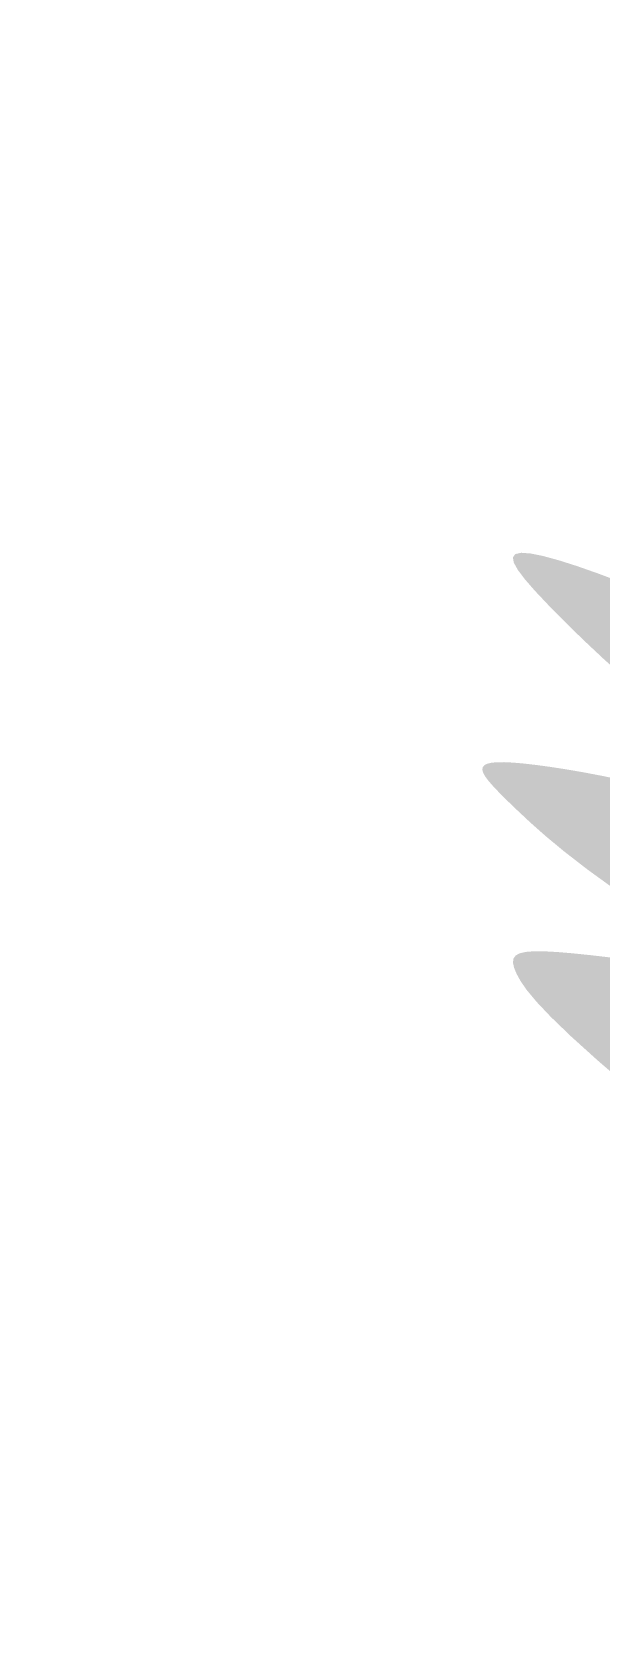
# Model space of a CAD drawing. Header units: millimetres. Extents: x -754 to 578, y -31 to 612.
# Drawn here: x -613.76 to -606.25, y 421.03 to 442.17 of the extents above; entities that cross this region are included whole.
import ezdxf

# ---------------------------------------------------------------- set-up
doc = ezdxf.new("R2010")
doc.units = ezdxf.units.MM
doc.layers.add('Images', color=7, linetype='Continuous')
doc.layers.add('magpiefill', color=3, linetype='Continuous')
picture_1 = doc.add_image_def('image14.jpg', size_in_pixel=(520, 700))

msp = doc.modelspace()

# ---------------------------------------------------------------- hatches: boundary and pattern name
at = {"layer": 'magpiefill'}
h = msp.add_hatch(color=253, dxfattribs=at)
h.dxf.hatch_style = 1
h.paths.add_polyline_path([(-603.363399869574, 433.78623408037), (-603.77212295799, 433.973513808717), (-604.1757007633747, 434.1558744477833), (-604.5708335911405, 434.3314154307594), (-604.9542217466997, 434.4982361908357), (-605.322565535465, 434.6544361612022), (-605.672527981088, 434.7981520425814), (-606.0006229801776, 434.9276696058261), (-606.3033271475815, 435.0413118893201), (-606.577117098148, 435.1374019314484), (-606.8184694467251, 435.2142627705949), (-607.0238608081606, 435.2702174451441), (-607.1897677973025, 435.303588993481), (-607.3126670289989, 435.3127004539894), (-607.389864698922, 435.296079827693), (-607.4219853260414, 435.2530749661731), (-607.4104830101505, 435.1832386836496), (-607.3568118510431, 435.0861237943419), (-607.2624259485128, 434.9612831124708), (-607.1287794023532, 434.8082694522567), (-606.9573263123583, 434.6266356279183), (-606.7495207783214, 434.4159344536769), (-606.5047930702482, 434.1753730094637), (-606.2144781389919, 433.9027754380558), (-605.8678871056176, 433.5956201479427), (-605.4543310911898, 433.2513855476135), (-604.963121216774, 432.8675500455573), (-604.3835686034349, 432.4415920502628), (-603.7049843722376, 431.9709899702194), (-602.9166796442474, 431.4532222139163), (-602.726090721022, 431.3917070619051), (-602.208967337142, 431.2211318112167), (-601.6687461165492, 431.0397121867167), (-601.500107272549, 430.9822340676118), (-602.0600654900777, 431.3486078244911), (-602.5352035078868, 431.6957557735728), (-602.9328447634565, 432.0218247854503), (-603.2603126942662, 432.3249617307175), (-603.5249307377952, 432.6033134799678), (-603.7340223315238, 432.8550269037954), (-603.8949109129316, 433.0782488727938), (-604.0149199194981, 433.2711262575568), (-604.0959145534904, 433.4307359414996), (-604.117927076327, 433.5498748593242), (-604.0555315142133, 433.6202699585534), (-603.8833018933548, 433.6336481867112), (-603.5758122399574, 433.5817364913204), (-603.1076365802261, 433.4562618199037), (-602.4533489403673, 433.2489511199855), (-601.587523346586, 432.9515313390879), (-601.7420745144855, 433.025385936826), (-602.1393558520125, 433.2138860277429), (-602.5437166219975, 433.4045196230733), (-602.952831192714, 433.5959358295523)])
h = msp.add_hatch(color=253, dxfattribs=at)
h.dxf.hatch_style = 1
h.paths.add_polyline_path([(-604.1318830063104, 431.8333356651668), (-604.5496241972642, 431.9555025146723), (-604.9407721284673, 432.0643095373972), (-605.3048094785805, 432.1594958714542), (-605.6419459793359, 432.2417695697837), (-605.9525731257335, 432.3120809140327), (-606.2370824127739, 432.3713801858484), (-606.495865335457, 432.420617666878), (-606.729313388783, 432.4607436387686), (-606.9378180677521, 432.4927083831668), (-607.1217708673646, 432.5174621817206), (-607.2816844549576, 432.5357969358016), (-607.4185561872163, 432.5478710256851), (-607.5335045931627, 432.5536844513709), (-607.6276482018186, 432.553237212859), (-607.7021055422067, 432.5465293101491), (-607.7579951433487, 432.5335607432415), (-607.7964355342666, 432.5143315121362), (-607.8185452439827, 432.4888416168332), (-607.8250652976302, 432.4567882725472), (-607.8152267047865, 432.4166575553539), (-607.7878829711402, 432.3666327565428), (-607.74188760238, 432.3048971674046), (-607.6760941041946, 432.2296340792296), (-607.5893559822723, 432.1390267833077), (-607.4805267423022, 432.031258570929), (-607.3484598899726, 431.9045127333835), (-607.1900686260501, 431.7564870973694), (-606.9945049316129, 431.5829376312112), (-606.7489804828175, 431.3791348386416), (-606.4407069558199, 431.1403492233929), (-606.0568960267764, 430.8618512891979), (-605.5847593718433, 430.5389115397887), (-605.0115086671764, 430.1668004788984), (-604.3250616188432, 429.7412263251305), (-604.0468814723389, 429.7034792599733), (-603.7088871651213, 429.6566361273743), (-603.3581415495818, 429.6066626626763), (-603.317186306995, 429.6006344802137), (-603.6359954632161, 429.7593655527322), (-603.9029724551513, 429.9158218134413), (-604.123653927461, 430.0685634013495), (-604.3035765248045, 430.2161504554664), (-604.4482768918419, 430.3571431147999), (-604.563291673233, 430.4901015183592), (-604.6541575136376, 430.6135858051533), (-604.7264110577156, 430.726156114191), (-604.7848003473291, 430.826842840943), (-604.8309190131494, 430.9165574067268), (-604.8655720830494, 430.9966814893227), (-604.8895645849028, 431.0685967665105), (-604.9037015465829, 431.1336849160697), (-604.908787995963, 431.1933276157798), (-604.9056289609166, 431.248906543421), (-604.8950294693173, 431.3018033767727), (-604.8774869025693, 431.3529852896251), (-604.8522680562024, 431.4017614398075), (-604.8183320792779, 431.4470264811599), (-604.7746381208564, 431.4876750675222), (-604.7201453299994, 431.5226018527336), (-604.6538128557675, 431.5507014906347), (-604.5745998472219, 431.5708686350646), (-604.4814654534235, 431.5819979398631), (-604.3730069673586, 431.5830016692511), (-604.246374257714, 431.5728625289731), (-604.0983553371019, 431.5505808351546), (-603.9257382181343, 431.5151569039214), (-603.7253109134232, 431.465591051399), (-603.4938614355808, 431.4008835937121), (-603.228177797219, 431.3200348469881), (-602.9250480109501, 431.2220451273505), (-602.5768690415078, 431.1040901075688), (-602.1584736621131, 430.9560468869823), (-601.6403035981098, 430.7659679215748), (-600.9928005748403, 430.5219056673276), (-600.1864063176478, 430.2119125802243), (-599.1915625518751, 429.8240411162473), (-597.9787110028656, 429.3463437313791), (-596.5182933959626, 428.7668728816028), (-596.5362290160557, 428.8027256804127), (-596.5971605183719, 429.1072350453131), (-597.077976148858, 429.3288622355343), (-597.600593675423, 429.5528096384006), (-598.1559414461268, 429.7773403388736), (-598.7349478090304, 430.0007174219153), (-599.3285411121941, 430.2212039724869), (-599.9276497036781, 430.4370630755503), (-600.5232019315438, 430.6465578160675), (-601.1061261438508, 430.8479512789999), (-601.6687461165492, 431.0397121867167), (-602.2089673371418, 431.2211318112167), (-602.726090721022, 431.3917070619051), (-603.219417183582, 431.5509348481893), (-603.688247640214, 431.6983120794742)])
h = msp.add_hatch(color=253, dxfattribs=at)
h.dxf.hatch_style = 1
h.paths.add_polyline_path([(-602.992799043627, 429.5528880749051), (-603.3581415495818, 429.6066626626763), (-603.7088871651212, 429.6566361273743), (-604.0468814723389, 429.7034792599733), (-604.3739700533292, 429.7478628514478), (-604.6919984901858, 429.7904576927714), (-605.0028123650028, 429.8319345749186), (-605.3073810712924, 429.8726847929166), (-605.6031692482412, 429.9119816580088), (-605.8867653464549, 429.9488189854914), (-606.1547578165386, 429.9821905906618), (-606.4037351090973, 430.0110902888158), (-606.6302856747368, 430.0345118952504), (-606.8309979640618, 430.051449225262), (-607.0024604276781, 430.0608960941476), (-607.1421656721781, 430.0618882436169), (-607.2512229281039, 430.0536291210332), (-607.3316455819854, 430.0353641001728), (-607.385447020352, 430.0063385548132), (-607.4146406297334, 429.9657978587303), (-607.4212397966594, 429.9129873857006), (-607.4072579076593, 429.8471525095014), (-607.374708349263, 429.7675386039087), (-607.3228439500039, 429.6718441693341), (-607.2398753064311, 429.5515802127294), (-607.111252457098, 429.3967108676806), (-606.9224254405573, 429.1972002677738), (-606.6588442953621, 428.9430125465955), (-606.3059590600659, 428.6241118377312), (-605.8492197732212, 428.230462274768), (-605.2740764733815, 427.7520279912916), (-604.9397929136607, 427.7684347694061), (-604.5483139979551, 427.7721381570483), (-604.1005726539751, 427.7646058740942), (-603.5949470092415, 427.7474310310901), (-603.0332585089932, 427.7222239504648), (-602.4311018693442, 427.6906638021773), (-601.8075151241275, 427.6544469680674), (-601.1815363071757, 427.615269829976), (-600.5722034523216, 427.5748287697432), (-599.9985545933978, 427.5348201692099), (-599.4796277642375, 427.496940410217), (-599.0344609986736, 427.4628858746045), (-597.9986066117267, 427.2192783826839), (-597.4502150133497, 427.0974746367236), (-597.1455521167487, 427.280180255664), (-597.1455521167487, 427.4019840016241), (-597.1455521167487, 427.7064933665246), (-597.3283520087174, 427.8282971124846), (-597.4502150133497, 428.1328064773853), (-596.9627549172898, 428.0719046044052), (-596.7190262155148, 428.0719046044052), (-596.353431816597, 428.0719046044052), (-596.353431816597, 428.1937083503652), (-596.3600115778703, 428.2331677206483), (-596.7421339763355, 428.3161593580445), (-597.083407020509, 428.3936906628343), (-597.394875525239, 428.4670846986081), (-597.687584305374, 428.5376645289565), (-597.9725781757635, 428.6067532174701), (-598.2609019512556, 428.6756738277389), (-598.5636004466991, 428.7457494233539), (-598.8917184769429, 428.8183030679046), (-599.2532809296449, 428.8942370100393), (-599.6442329837029, 428.9727702386357), (-600.057499890823, 429.0527009276278), (-600.4860069027122, 429.132827250951), (-600.9226792710773, 429.2119473825397), (-601.3604422476252, 429.2888594963287), (-601.7922210840622, 429.3623617662535), (-602.2109410320953, 429.4312523662478), (-602.6110140651627, 429.4946415730871)])
h.paths.add_polyline_path([(-605.150161448893, 429.010296507481), (-605.1172298802422, 429.0663629324816), (-605.0688065700186, 429.1180692565782), (-605.0039407618857, 429.1650800895571), (-604.9216816995073, 429.2070600412056), (-604.8206964586019, 429.2435246570384), (-604.6981234431057, 429.2733932254904), (-604.55071888901, 429.2954359707263), (-604.3752390323058, 429.3084231169101), (-604.1684401089841, 429.3111248882066), (-603.9270783550359, 429.30231150878), (-603.6479100064525, 429.2807532027945), (-603.3276912992249, 429.2452201944144), (-602.9653969039701, 429.1951255449072), (-602.5688752298107, 429.1324536639478), (-602.1481931204952, 429.059831798315), (-601.7134174197716, 428.9798871947863), (-601.2746149713889, 428.8952471001406), (-600.841852619095, 428.8085387611555), (-600.4251972066389, 428.7223894246096), (-600.0347155777689, 428.6394263372803), (-599.6784798501632, 428.5617177563976), (-599.3565832372195, 428.4890959809949), (-599.067124226265, 428.4208343205581), (-598.808201304628, 428.3562060845719), (-598.5779129596355, 428.294484582521), (-598.3743576786146, 428.2349431238912), (-598.1956339488936, 428.1768550181672), (-598.0398402577995, 428.1194935748343), (-597.9051683028827, 428.0622811688198), (-597.7901826225841, 428.0052364368195), (-597.6935409655669, 427.9485270809708), (-597.613901080495, 427.8923208034122), (-597.5499207160318, 427.8367853062811), (-597.5002576208411, 427.7820882917157), (-597.4635695435862, 427.7283974618534), (-597.438514232931, 427.6758805188323), (-597.4240197538517, 427.6248262769471), (-597.4200954365787, 427.5760079991156), (-597.4270209276542, 427.5303200604145), (-597.4450758736219, 427.4886568359183), (-597.4745399210245, 427.4519127007028), (-597.515692716405, 427.4209820298432), (-597.5688139063062, 427.3967591984152), (-597.6341831372713, 427.3801385814935), (-597.7126859259947, 427.3717630120797), (-597.8076312697768, 427.3712691548764), (-597.9229340360704, 427.3780421325122), (-598.0625090923274, 427.391467067616), (-598.230271306, 427.4109290828163), (-598.4301355445408, 427.4358133007416), (-598.6660166754016, 427.4655048440208), (-598.9418295660349, 427.499388835282), (-599.2594943620561, 427.5368317610445), (-599.612952321733, 427.5771255633878), (-599.9941499814971, 427.6195435482811), (-600.3950338777795, 427.6633590216942), (-600.807550547011, 427.707845289597), (-601.2236465256238, 427.7522756579589), (-601.635268350048, 427.7959234327501), (-602.0343625567151, 427.8380619199394), (-602.4140221816594, 427.8782625546233), (-602.7719262593275, 427.917289288404), (-603.1069003237682, 427.9562042020106), (-603.4177699090312, 427.9960693761715), (-603.7033605491657, 428.0379468916152), (-603.9624977782213, 428.0828988290706), (-604.194007130247, 428.1319872692662), (-604.3967141392925, 428.1862742929312), (-604.5700408930866, 428.2464586378798), (-604.7157956940799, 428.3117856702723), (-604.8363833984018, 428.3811374133544), (-604.9342088621828, 428.4533958903725), (-605.0116769415522, 428.5274431245722), (-605.07119249264, 428.6021611391997), (-605.1151603715764, 428.6764319575008), (-605.1459854344913, 428.7491376027211), (-605.1655132687699, 428.819290529197), (-605.1733523868205, 428.8864249156255), (-605.1685520323069, 428.9502053717912)], flags=16)

# ---------------------------------------------------------------- pictures from other files: only their frames are drawn
at = {"layer": 'Images'}
image = msp.add_image(picture_1, insert=(-628.7007281655219, 314.8202036448919), size_in_units=(220.62857142857138, 297), dxfattribs=at)
image.dxf.flags = 7

doc.saveas('drawing.dxf')
